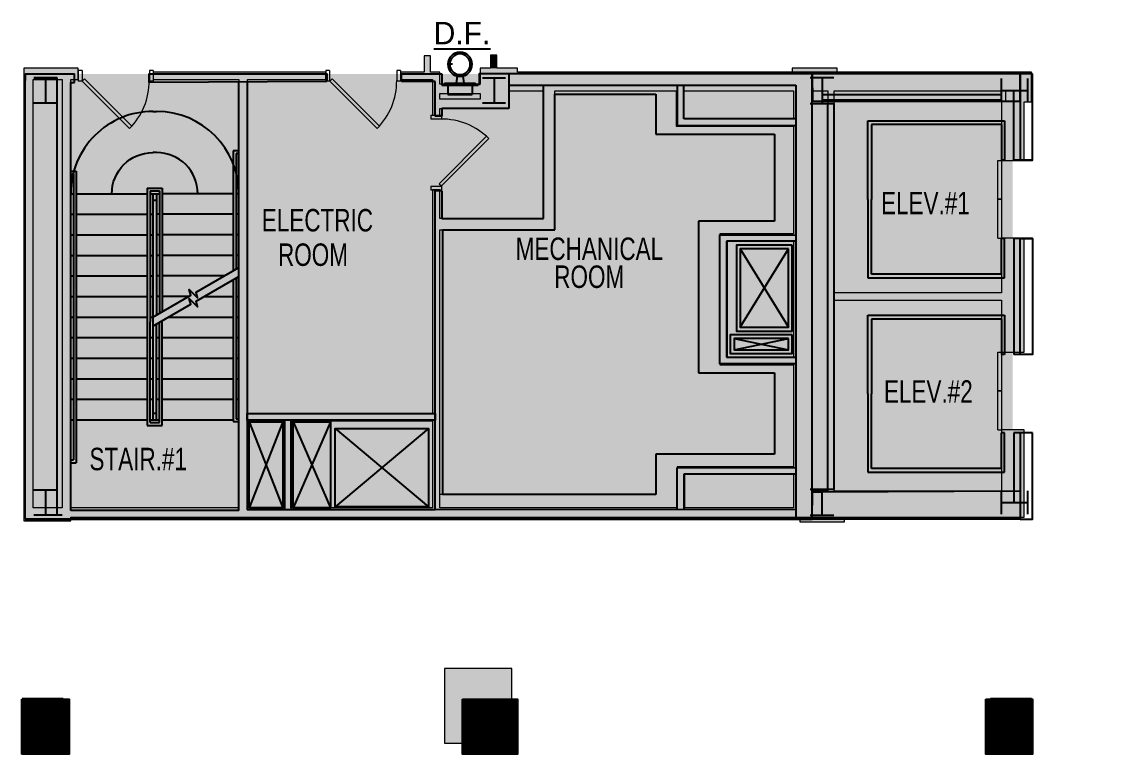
# Model space of a CAD drawing. Header units: inches. Extents: x 628 to 3903, y -279 to 13703.
# Drawn here: x 1970 to 2555, y 12635 to 13027 of the extents above; entities that cross this region are included whole.
import ezdxf
from ezdxf.enums import TextEntityAlignment as Align

# ---------------------------------------------------------------- set-up
doc = ezdxf.new("R2010")
doc.units = ezdxf.units.IN
doc.header["$MEASUREMENT"] = 0
for name, color, linetype in [('L1$0$A-Plmb', 3, 'Continuous'), ('L1$0$Plaza America BA02$0$17', 2, 'Continuous'), ('L1$0$Plaza America BA02$0$19', 6, 'Continuous'), ('L1$0$Plaza America BA02$0$51', 7, 'Continuous'), ('L1$0$Plaza America BA02$0$9', 252, 'Continuous'), ('L1$0$SCOPE', 7, 'Continuous')]:
    doc.layers.add(name, color=color, linetype=linetype)
for name, color, linetype, lineweight in [('X2$0$A-DETL', 90, 'Continuous', 13), ('X2$0$A-DETL-GENF', 92, 'Continuous', 9), ('X2$0$A-DOOR', 31, 'Continuous', 13), ('X2$0$A-DOOR-FRAM', 31, 'Continuous', 20), ('X2$0$A-WALL', 113, 'Continuous', 13), ('X2$0$A-WALL-PATT', 111, 'Continuous', 13), ('X2$0$I-WALL', 2, 'Continuous', 13), ('X2$0$Plaza America_Tower 1_2nd Floor -REVIT_dwg', 8, 'Continuous', 9), ('X2$0$Q-SPCQ', 91, 'Continuous', 13), ('X2$0$S-COLS', 52, 'Continuous', 13)]:
    doc.layers.add(name, color=color, linetype=linetype, lineweight=lineweight)
doc.styles.add('L1$0$Plaza America BA02$0$STANDARD', font='txt')
pattern_1 = [(45, (11424.988, 2490.9853), (-0.441941738, 0.441941738), [])]

# ---------------------------------------------------------------- blocks, each defined once
blk = doc.blocks.new('L1$0$Plaza America BA02$0$W12X14')
at = {"color": 0, "linetype": 'ByBlock'}
for p, q in [((-74.25, 80.249625), (74.25, 80.249625)), ((0, 80.249625), (0, -80.249625)), ((-74.25, -80.249625), (74.25, -80.249625))]:
    blk.add_line(p, q, dxfattribs=at)
blk = doc.blocks.new('L1$0$Plaza America BA02$0$COLELE')
at = {"color": 0, "linetype": 'ByBlock'}
for p, q in [((-75.75, 83.999625), (75.75, 83.999625)), ((0, 83.999625), (0, -83.999625)), ((-75.75, -83.999625), (75.75, -83.999625))]:
    blk.add_line(p, q, dxfattribs=at)
blk = doc.blocks.new('L1')
at = {"layer": 'L1$0$SCOPE', "linetype": 'Continuous'}
h = blk.add_hatch(dxfattribs=at)
h.set_pattern_fill('ANSI31', color=256, scale=5, style=0)
h.set_pattern_definition(pattern_1)
h.paths.add_polyline_path([(26089.37, 12664.78), (26114.49, 12664.78), (26114.49, 12635.43), (26089.37, 12635.43)])
h = blk.add_hatch(dxfattribs=at)
h.set_pattern_fill('ANSI31', color=256, scale=5, style=0)
h.set_pattern_definition(pattern_1)
h.paths.add_polyline_path([(26324.99, 12664.78), (26354.43, 12664.78), (26354.43, 12635.43), (26324.99, 12635.43)])
h = blk.add_hatch(dxfattribs=at)
h.set_pattern_fill('ANSI31', color=256, scale=5, style=0)
h.set_pattern_definition([(45, (11421.97565, 2490.9853), (-0.441941738, 0.441941738), [])])
h.paths.add_polyline_path([(26604.83, 12664.78), (26629.81, 12664.78), (26629.81, 12635.43), (26604.83, 12635.43)])
at = {"layer": 'L1$0$A-Plmb'}
for p, q in [((26319.63, 13004.28), (26318.37, 13004.28)), ((26322.05, 12997.99), (26321.51, 12994.12)), ((26325.1, 12997.99), (26325.64, 12994.12)), ((26315.29, 12994.11), (26331.86, 12994.11)), ((26315.29, 12994.11), (26315.29, 12993.11)), ((26315.29, 12993.11), (26331.86, 12993.11)), ((26317.09, 12993.11), (26317.09, 12988.11)), ((26330.06, 12993.11), (26330.06, 12988.11)), ((26331.86, 12993.11), (26331.86, 12994.11)), ((26317.09, 12988.11), (26330.06, 12988.11))]:
    blk.add_line(p, q, dxfattribs=at)
for major_axis in [(6.5, 0), (5.5, 0)]:
    blk.add_ellipse((26323.58, 13004.28), major_axis=major_axis, ratio=0.99924, start_param=0, end_param=6.283175, dxfattribs=at)
at = {"layer": 'L1$0$Plaza America BA02$0$17'}
for p, q in [((26159.33, 12979.06), (26161.33, 12979.06)), ((26161.33, 12957.07), (26159.33, 12957.07)), ((26202.33, 12958.07), (26202.33, 12893.95)), ((26205.33, 12958.07), (26202.33, 12958.07)), ((26205.33, 12956.57), (26203.83, 12956.57)), ((26203.83, 12956.57), (26203.83, 12894.82)), ((26115.33, 12947.08), (26118.33, 12947.08)), ((26115.33, 12945.58), (26116.83, 12945.58)), ((26116.83, 12945.58), (26116.83, 12792.71)), ((26118.33, 12947.08), (26118.33, 12791.21)), ((26156.33, 12938.09), (26156.33, 12866.6)), ((26156.33, 12938.09), (26164.33, 12938.09)), ((26164.33, 12938.09), (26164.33, 12872.03)), ((26115.33, 12935.09), (26116.83, 12935.09)), ((26118.33, 12935.09), (26156.33, 12935.09)), ((26157.83, 12936.59), (26157.83, 12866.6)), ((26157.83, 12936.59), (26162.83, 12936.59)), ((26157.83, 12935.09), (26162.83, 12935.09)), ((26159.33, 12935.09), (26159.33, 12866.6)), ((26159.33, 12931.59), (26161.33, 12931.59)), ((26161.33, 12935.09), (26161.33, 12870.3)), ((26162.83, 12936.59), (26162.83, 12871.16)), ((26202.33, 12935.09), (26164.33, 12935.09)), ((26205.33, 12935.09), (26203.83, 12935.09)), ((26115.33, 12924.1), (26116.83, 12924.1)), ((26118.33, 12924.1), (26156.33, 12924.1)), ((26157.83, 12924.1), (26159.33, 12924.1)), ((26162.83, 12924.1), (26161.33, 12924.1)), ((26202.33, 12924.1), (26164.33, 12924.1)), ((26205.33, 12924.1), (26203.83, 12924.1)), ((26115.33, 12913.11), (26116.83, 12913.11)), ((26118.33, 12913.11), (26156.33, 12913.11)), ((26157.83, 12913.11), (26159.33, 12913.11)), ((26162.83, 12913.11), (26161.33, 12913.11)), ((26202.33, 12913.11), (26164.33, 12913.11)), ((26205.33, 12913.11), (26203.83, 12913.11)), ((26115.33, 12902.12), (26116.83, 12902.12)), ((26118.33, 12902.12), (26156.33, 12902.12)), ((26157.83, 12902.12), (26159.33, 12902.12)), ((26162.83, 12902.12), (26161.33, 12902.12)), ((26202.33, 12902.12), (26164.33, 12902.12)), ((26205.33, 12902.12), (26203.83, 12902.12)), ((26473.57, 12863.65), (26499.32, 12905.62)), ((26473.57, 12905.62), (26499.32, 12863.65)), ((26115.33, 12891.13), (26116.83, 12891.13)), ((26118.33, 12891.13), (26156.33, 12891.13)), ((26157.83, 12891.13), (26159.33, 12891.13)), ((26162.83, 12891.13), (26161.33, 12891.13)), ((26197.44, 12891.13), (26164.33, 12891.13)), ((26115.33, 12880.14), (26116.83, 12880.14)), ((26118.33, 12880.14), (26156.33, 12880.14)), ((26157.83, 12880.14), (26159.33, 12880.14)), ((26162.83, 12880.14), (26161.33, 12880.14)), ((26178.38, 12880.14), (26164.33, 12880.14)), ((26182.8, 12880.14), (26182.52, 12880.14)), ((26115.33, 12869.14), (26116.83, 12869.14)), ((26118.33, 12869.14), (26156.33, 12869.14)), ((26157.83, 12869.14), (26159.33, 12869.14)), ((26161.33, 12814.19), (26161.33, 12865.42)), ((26115.33, 12858.15), (26116.83, 12858.15)), ((26118.33, 12858.15), (26156.33, 12858.15)), ((26157.83, 12858.15), (26159.33, 12858.15)), ((26470.19, 12857.65), (26499.32, 12851.66)), ((26470.19, 12851.66), (26499.32, 12857.65)), ((26115.33, 12847.16), (26116.83, 12847.16)), ((26118.33, 12847.16), (26156.33, 12847.16)), ((26157.83, 12847.16), (26159.33, 12847.16)), ((26115.33, 12836.17), (26116.83, 12836.17)), ((26118.33, 12836.17), (26156.33, 12836.17)), ((26157.83, 12836.17), (26159.33, 12836.17)), ((26115.33, 12825.18), (26116.83, 12825.18)), ((26118.33, 12825.18), (26156.33, 12825.18)), ((26157.83, 12825.18), (26159.33, 12825.18)), ((26115.33, 12814.19), (26116.83, 12814.19)), ((26118.33, 12814.19), (26156.33, 12814.19)), ((26157.83, 12814.19), (26159.33, 12814.19)), ((26228.83, 12813.06), (26210.83, 12767.1)), ((26210.83, 12813.06), (26228.83, 12767.1)), ((26254.33, 12813.06), (26234.33, 12767.1)), ((26234.33, 12813.06), (26254.33, 12767.1)), ((26306.83, 12809.57), (26256.83, 12767.6)), ((26256.83, 12809.57), (26306.83, 12767.6)), ((26115.33, 12792.71), (26116.83, 12792.71)), ((26115.33, 12791.21), (26118.33, 12791.21))]:
    blk.add_line(p, q, dxfattribs=at)
for points in [[(26501.32, 12907.61), (26471.57, 12907.61), (26471.57, 12861.65), (26501.32, 12861.65)], [(26499.32, 12905.62), (26473.57, 12905.62), (26473.57, 12863.65), (26499.32, 12863.65)], [(26501.32, 12859.65), (26468.19, 12859.65), (26468.19, 12849.66), (26501.32, 12849.66)], [(26499.32, 12857.65), (26470.19, 12857.65), (26470.19, 12851.66), (26499.32, 12851.66)], [(26210.83, 12767.1), (26210.83, 12813.06), (26228.83, 12813.06), (26228.83, 12767.1)], [(26234.33, 12767.1), (26234.33, 12813.06), (26254.33, 12813.06), (26254.33, 12767.1)], [(26256.83, 12767.6), (26256.83, 12809.57), (26306.83, 12809.57), (26306.83, 12767.6)]]:
    blk.add_lwpolyline(points, close=True, dxfattribs=at)
blk.add_lwpolyline([(26159.33, 12869.14), (26179.61, 12880.85), (26178.81, 12883.84), (26183.2, 12879.45), (26182.4, 12882.45), (26205.33, 12895.68)], dxfattribs=at)
for centre, major_axis, start_param, end_param in [((26159.33, 12935.09), (44, 0), 1.570796, 3.141593), ((26161.33, 12935.09), (44, 0), 0, 1.570796), ((26161.33, 12935.09), (22, 0), 0, 1.570796)]:
    blk.add_ellipse(centre, major_axis=major_axis, ratio=0.99924, start_param=start_param, end_param=end_param, dxfattribs=at)
at = {"layer": 'L1$0$Plaza America BA02$0$17', "extrusion": (0, 0, -1)}
blk.add_ellipse((26159.33, 12935.09), major_axis=(-22, 0), ratio=0.99924, start_param=0, end_param=1.570796, dxfattribs=at)
at = {"layer": 'L1$0$Plaza America BA02$0$19'}
for p, q in [((26202.33, 12889.08), (26202.33, 12813.19)), ((26203.83, 12889.94), (26203.83, 12814.69)), ((26186.83, 12880.14), (26202.33, 12880.14)), ((26203.83, 12880.14), (26205.33, 12880.14)), ((26164.33, 12811.19), (26164.33, 12867.15)), ((26167.78, 12869.14), (26202.33, 12869.14)), ((26203.83, 12869.14), (26205.33, 12869.14)), ((26156.33, 12866.6), (26156.33, 12811.19)), ((26157.83, 12812.69), (26157.83, 12866.6)), ((26159.33, 12866.6), (26159.33, 12814.19)), ((26162.83, 12812.69), (26162.83, 12866.29)), ((26161.33, 12858.15), (26162.83, 12858.15)), ((26164.33, 12858.15), (26202.33, 12858.15)), ((26203.83, 12858.15), (26205.33, 12858.15)), ((26161.33, 12847.16), (26162.83, 12847.16)), ((26164.33, 12847.16), (26202.33, 12847.16)), ((26203.83, 12847.16), (26205.33, 12847.16)), ((26161.33, 12836.17), (26162.83, 12836.17)), ((26164.33, 12836.17), (26202.33, 12836.17)), ((26203.83, 12836.17), (26205.33, 12836.17)), ((26161.33, 12825.18), (26162.83, 12825.18)), ((26164.33, 12825.18), (26202.33, 12825.18)), ((26203.83, 12825.18), (26205.33, 12825.18)), ((26159.33, 12817.69), (26161.33, 12817.69)), ((26159.33, 12814.19), (26162.83, 12814.19)), ((26164.33, 12814.19), (26202.33, 12814.19)), ((26203.83, 12814.69), (26205.33, 12814.69)), ((26156.33, 12811.19), (26164.33, 12811.19)), ((26157.83, 12812.69), (26162.83, 12812.69)), ((26202.33, 12813.19), (26205.33, 12813.19))]:
    blk.add_line(p, q, dxfattribs=at)
blk.add_lwpolyline([(26159.33, 12864.27), (26179.61, 12875.97), (26178.81, 12878.97), (26183.2, 12874.58), (26182.4, 12877.58), (26205.33, 12890.81)], dxfattribs=at)
at = {"layer": 'L1$0$Plaza America BA02$0$9', "color": 0, "linetype": 'ByBlock'}
for p, q in [((26541.82, 12932.03), (26541.82, 12974)), ((26541.82, 12974), (26614.81, 12974)), ((26614.81, 12974), (26614.81, 12953.02)), ((26608.81, 12972), (26543.82, 12972)), ((26543.82, 12972), (26543.82, 12932.03)), ((26613.31, 12972), (26608.81, 12972)), ((26613.31, 12972), (26613.31, 12953.02)), ((26614.81, 12953.02), (26613.31, 12953.02)), ((26541.82, 12932.03), (26541.82, 12890.07)), ((26543.82, 12892.06), (26543.82, 12932.03)), ((26614.81, 12911.05), (26613.31, 12911.05)), ((26613.31, 12892.06), (26613.31, 12911.05)), ((26614.81, 12890.07), (26614.81, 12911.05)), ((26608.81, 12892.06), (26543.82, 12892.06)), ((26613.31, 12892.06), (26608.81, 12892.06)), ((26541.82, 12890.07), (26614.81, 12890.07)), ((26541.82, 12828.12), (26541.82, 12870.08)), ((26541.82, 12870.08), (26614.81, 12870.08)), ((26608.81, 12868.08), (26543.82, 12868.08)), ((26543.82, 12868.08), (26543.82, 12828.12)), ((26613.31, 12868.08), (26608.81, 12868.08)), ((26613.31, 12868.08), (26613.31, 12849.1)), ((26614.81, 12870.08), (26614.81, 12849.1)), ((26614.81, 12849.1), (26613.31, 12849.1)), ((26541.82, 12828.12), (26541.82, 12786.15)), ((26543.82, 12788.15), (26543.82, 12828.12)), ((26614.81, 12807.13), (26613.31, 12807.13)), ((26613.31, 12788.15), (26613.31, 12807.13)), ((26614.81, 12786.15), (26614.81, 12807.13)), ((26541.82, 12786.15), (26614.81, 12786.15)), ((26608.81, 12788.15), (26543.82, 12788.15)), ((26613.31, 12788.15), (26608.81, 12788.15))]:
    blk.add_line(p, q, dxfattribs=at)
at = {"layer": 'L1$0$SCOPE'}
for p, q in [((26091.02, 12761.11), (26091.02, 12999.1)), ((26091.02, 12999.1), (26117.33, 12999.1)), ((26091.09, 12995.64), (26091.09, 12999.14)), ((26091.09, 12999.14), (26091.09, 12999.14)), ((26108.02, 12996.98), (26095.65, 12996.98)), ((26108.02, 12763.29), (26108.02, 12996.98)), ((26110.83, 12999.1), (26110.83, 12999.1)), ((26117.33, 12994.61), (26117.33, 12999.1)), ((26292.33, 12999.1), (26313.83, 12999.1)), ((26292.33, 12995.11), (26292.33, 12999.1)), ((26292.33, 12999.1), (26292.33, 12999.1)), ((26313.83, 12999.1), (26313.83, 12993.11)), ((26349.82, 12999.1), (26349.82, 12980.62)), ((26629.81, 12999.1), (26349.82, 12999.1)), ((26512.07, 12761.11), (26512.06, 12999.1)), ((26519.4, 12999.04), (26512.07, 12999.1)), ((26512.07, 12999.1), (26512.11, 12984.52)), ((26512.07, 12999.1), (26512.07, 12999.1)), ((26629.81, 12999.1), (26519.4, 12999.04)), ((26623.34, 12984.55), (26623.31, 12999.1)), ((26115.33, 12994.61), (26117.33, 12994.61)), ((26115.33, 12765.72), (26115.33, 12994.61)), ((26205.33, 12765.6), (26205.33, 12994.86)), ((26209.83, 12994.88), (26209.83, 12766.1)), ((26310.33, 12995.11), (26292.33, 12995.11)), ((26310.33, 12976.62), (26310.33, 12995.11)), ((26313.83, 12993.11), (26333.33, 12993.11)), ((26349.82, 12993.11), (26503.32, 12993.11)), ((26368.31, 12921.82), (26368.31, 12993.11)), ((26439.82, 12993.11), (26439.82, 12971.63)), ((26439.82, 12993.11), (26439.82, 12993.11)), ((26443.32, 12975.12), (26443.32, 12993.11)), ((26503.32, 12993.11), (26503.32, 12785.09)), ((26619.81, 12953.02), (26619.81, 12990.3)), ((26374.31, 12988.32), (26428.3, 12988.32)), ((26374.31, 12915.83), (26374.31, 12988.32)), ((26374.31, 12988.31), (26428.3, 12988.31)), ((26374.31, 12915.82), (26374.31, 12988.31)), ((26374.31, 12988.31), (26428.3, 12988.31)), ((26374.31, 12915.82), (26374.31, 12988.31)), ((26428.3, 12988.32), (26428.3, 12966.83)), ((26428.3, 12988.31), (26428.3, 12966.82)), ((26428.3, 12988.31), (26428.3, 12966.82)), ((26512.11, 12984.52), (26517.32, 12984.55)), ((26517.32, 12988.05), (26613.31, 12988.05)), ((26517.32, 12985.3), (26613.31, 12985.3)), ((26517.32, 12984.55), (26623.34, 12984.55)), ((26349.82, 12980.62), (26313.83, 12980.62)), ((26313.83, 12980.62), (26313.83, 12976.62)), ((26520.32, 12776.97), (26520.32, 12983.3)), ((26523.82, 12776.97), (26523.82, 12983.3)), ((26313.83, 12976.62), (26310.33, 12976.62)), ((26503.32, 12975.12), (26443.32, 12975.12)), ((26428.3, 12966.83), (26491.8, 12966.83)), ((26428.3, 12966.82), (26491.8, 12966.82)), ((26428.3, 12966.82), (26491.8, 12966.82)), ((26439.82, 12971.63), (26503.32, 12971.63)), ((26491.8, 12966.83), (26491.8, 12920.32)), ((26491.8, 12966.82), (26491.8, 12920.31)), ((26491.8, 12966.82), (26491.8, 12920.31)), ((26503.32, 12971.63), (26503.32, 12971.63)), ((26368.31, 12927.83), (26368.31, 12956.42)), ((26368.31, 12927.82), (26368.31, 12956.41)), ((26368.31, 12927.82), (26368.31, 12956.41)), ((26629.81, 12953.02), (26619.81, 12953.02)), ((26313.83, 12936.65), (26310.33, 12936.65)), ((26310.33, 12766.1), (26310.33, 12936.65)), ((26313.83, 12936.65), (26313.83, 12921.82)), ((26313.83, 12921.82), (26368.31, 12921.82)), ((26313.83, 12921.82), (26368.31, 12921.82)), ((26451.17, 12920.32), (26451.17, 12839.37)), ((26491.8, 12920.32), (26451.17, 12920.32)), ((26451.17, 12920.31), (26451.17, 12839.36)), ((26491.8, 12920.31), (26451.17, 12920.31)), ((26451.17, 12920.31), (26451.17, 12839.36)), ((26491.8, 12920.31), (26451.17, 12920.31)), ((26314.31, 12915.83), (26374.31, 12915.83)), ((26314.31, 12915.83), (26314.31, 12774.31)), ((26314.31, 12915.82), (26374.31, 12915.82)), ((26314.31, 12915.82), (26314.31, 12774.3)), ((26314.31, 12915.82), (26374.31, 12915.82)), ((26314.31, 12915.82), (26314.31, 12774.3)), ((26462.69, 12913.11), (26503.32, 12912.98)), ((26462.69, 12844.16), (26462.69, 12913.11)), ((26462.69, 12913.11), (26462.69, 12913.11)), ((26503.32, 12909.61), (26466.19, 12909.61)), ((26466.19, 12909.61), (26466.19, 12847.66)), ((26629.81, 12911.05), (26619.81, 12911.05)), ((26619.81, 12911.05), (26619.81, 12849.1)), ((26503.32, 12844.16), (26462.69, 12844.16)), ((26466.19, 12847.66), (26503.32, 12847.66)), ((26629.81, 12849.1), (26619.81, 12849.1)), ((26451.17, 12839.37), (26491.8, 12839.37)), ((26451.17, 12839.36), (26491.8, 12839.36)), ((26451.17, 12839.36), (26491.8, 12839.36)), ((26491.8, 12839.37), (26491.8, 12795.79)), ((26491.8, 12839.36), (26491.8, 12795.78)), ((26491.8, 12839.36), (26491.8, 12795.78)), ((26310.33, 12817.56), (26310.33, 12817.56)), ((26629.81, 12807.13), (26619.81, 12807.13)), ((26619.81, 12807.13), (26619.81, 12769.97)), ((26428.3, 12795.79), (26428.3, 12774.31)), ((26491.8, 12795.79), (26428.3, 12795.79)), ((26428.3, 12795.78), (26428.3, 12774.3)), ((26491.8, 12795.78), (26428.3, 12795.78)), ((26428.3, 12795.78), (26428.3, 12774.3)), ((26491.8, 12795.78), (26428.3, 12795.78)), ((26439.82, 12788.58), (26503.32, 12788.75)), ((26439.82, 12766.15), (26439.82, 12788.58)), ((26439.82, 12788.58), (26439.82, 12788.58)), ((26503.32, 12785.09), (26443.32, 12785.09)), ((26443.32, 12785.09), (26443.32, 12766.15)), ((26503.32, 12785.09), (26503.28, 12761.11)), ((26428.3, 12774.31), (26314.31, 12774.31)), ((26428.3, 12774.3), (26314.31, 12774.3)), ((26428.3, 12774.3), (26314.31, 12774.3)), ((26095.65, 12763.29), (26110.83, 12763.29)), ((26205.33, 12765.6), (26115.33, 12765.72)), ((26205.33, 12765.6), (26205.33, 12765.6)), ((26310.33, 12766.1), (26209.83, 12766.1)), ((26503.29, 12766.18), (26310.33, 12766.1)), ((26623.31, 12761.11), (26091.02, 12761.11)), ((26091.02, 12761.11), (26091.02, 12761.11)), ((26091.04, 12761.11), (26094.54, 12761.11)), ((26110.83, 12761.11), (26110.83, 12761.11)), ((26089.22, 12664.78), (26114.35, 12664.78)), ((26089.22, 12635.43), (26089.22, 12664.78)), ((26114.49, 12635.43), (26114.49, 12664.78)), ((26604.83, 12664.78), (26629.81, 12664.78)), ((26607.85, 12664.78), (26607.85, 12635.43)), ((26629.81, 12664.78), (26629.81, 12635.43)), ((26092.72, 12661.28), (26092.72, 12638.93)), ((26110.85, 12661.28), (26092.72, 12661.28)), ((26095.6, 12656.79), (26107.97, 12656.79)), ((26101.78, 12656.79), (26101.78, 12643.42)), ((26110.85, 12638.93), (26110.85, 12661.28)), ((26335.54, 12656.79), (26347.91, 12656.79)), ((26341.73, 12656.79), (26341.73, 12643.42)), ((26626.31, 12661.28), (26608.19, 12661.28)), ((26611.2, 12661.28), (26611.2, 12638.93)), ((26614.08, 12656.79), (26626.45, 12656.79)), ((26620.26, 12656.79), (26620.26, 12643.42)), ((26626.31, 12638.93), (26626.31, 12661.28)), ((26092.72, 12638.93), (26110.85, 12638.93)), ((26095.6, 12643.42), (26107.97, 12643.42)), ((26335.54, 12643.42), (26347.91, 12643.42)), ((26611.2, 12638.93), (26629.33, 12638.93)), ((26614.08, 12643.42), (26626.45, 12643.42)), ((26626.45, 12643.42), (26626.45, 12643.42)), ((26089.22, 12635.43), (26089.22, 12635.43)), ((26114.35, 12635.43), (26089.22, 12635.43)), ((26629.81, 12635.43), (26607.85, 12635.43))]:
    blk.add_line(p, q, dxfattribs=at)
at = {"layer": 'L1$0$SCOPE', "linetype": 'Continuous'}
blk.add_line((26090.66, 12971.1), (26091.02, 12971.1), dxfattribs=at)
at = {"layer": 'L1$0$SCOPE'}
for points in [[(26252.33, 12995.11), (26157.33, 12994.61), (26157.33, 12999.1), (26252.33, 12999.1), (26252.33, 12995.11)], [(26512.07, 12761.11), (26512.11, 12775.72), (26517.32, 12775.72), (26623.31, 12776.28), (26623.31, 12761.11)]]:
    blk.add_lwpolyline(points, dxfattribs=at)
at = {"layer": 'L1$0$SCOPE', "linetype": 'Continuous', "flags": 128}
for points in [[(26629.81, 12999.1), (26333.78, 12999.1), (26333.78, 12993.11)], [(26091.02, 12761.11), (26512.07, 12761.11)]]:
    blk.add_lwpolyline(points, dxfattribs=at)
at = {"layer": 'L1$0$SCOPE', "linetype": 'Continuous'}
for points in [[(26623.31, 12999.1), (26623.31, 12953.02), (26629.81, 12953.02), (26629.81, 12999.1)], [(26233.33, 12814.06), (26233.33, 12766.1), (26229.83, 12766.1), (26229.83, 12814.06)]]:
    blk.add_lwpolyline(points, dxfattribs=at)
for points in [[(26623.31, 12911.05), (26629.81, 12911.05), (26629.81, 12849.1), (26623.31, 12849.1)], [(26310.33, 12814.06), (26209.83, 12814.06), (26209.83, 12817.56), (26310.33, 12817.56)], [(26629.81, 12807.13), (26623.31, 12807.13), (26623.31, 12761.11), (26629.81, 12761.11)], [(26604.83, 12664.78), (26629.81, 12664.78), (26629.81, 12635.43), (26604.83, 12635.43)]]:
    blk.add_lwpolyline(points, close=True, dxfattribs=at)
at = {"layer": 'L1$0$SCOPE', "linetype": 'Continuous', "flags": 128}
blk.add_lwpolyline([(26089.37, 12664.78), (26114.49, 12664.78), (26114.49, 12635.43), (26089.37, 12635.43)], close=True, dxfattribs=at)
at = {"layer": 'L1$0$SCOPE'}
for points in [[(26324.99, 12664.78), (26354.43, 12664.78), (26354.43, 12635.43), (26324.99, 12635.43)], [(26327.99, 12661.78), (26351.43, 12661.78), (26351.43, 12638.43), (26327.99, 12638.43)]]:
    blk.add_lwpolyline(points, close=True, dxfattribs=at)
at = {"layer": 'L1$0$SCOPE', "xscale": 0.08332999666890828, "yscale": 0.08326667999972415}
for name, p in [('L1$0$Plaza America BA02$0$W12X14', (26101.83, 12990.3)), ('L1$0$Plaza America BA02$0$W12X14', (26341.82, 12990.3)), ('L1$0$Plaza America BA02$0$COLELE', (26517.32, 12990.3)), ('L1$0$Plaza America BA02$0$W12X14', (26101.83, 12769.97))]:
    blk.add_blockref(name, p, dxfattribs=at)
at = {"layer": 'L1$0$SCOPE'}
for p, xscale, yscale, rotation in [((26620.31, 12990.3), 0.08326667999972415, 0.08332999666708929, 90), ((26517.32, 12769.97), 0.08332999666890828, 0.08326667999972415, 180), ((26620.31, 12769.97), 0.08326667999972415, 0.08332999666708929, 90)]:
    blk.add_blockref('L1$0$Plaza America BA02$0$COLELE', p, dxfattribs=dict(at, xscale=xscale, yscale=yscale, rotation=rotation))
at = {"layer": 'L1$0$Plaza America BA02$0$51', "style": 'L1$0$Plaza America BA02$0$STANDARD', "width": 1.000761}
blk.add_text('%%UD.F.', height=11.99, dxfattribs=at).set_placement((26309.53, 13014.96))
at = {"layer": 'L1$0$Plaza America BA02$0$51', "style": 'L1$0$Plaza America BA02$0$STANDARD', "width": 0.75}
for s, p in [('ELEV.#1', (26548.83, 12936.06)), ('ELECTRIC', (26217.57, 12926.9)), ('ROOM', (26226.24, 12908.48)), ('MECHANICAL', (26353.38, 12911.64)), ('ROOM', (26374.02, 12896.7)), ('ELEV.#2', (26550.39, 12835.34)), ('STAIR.#1', (26125.37, 12799.22))]:
    blk.add_text(s, height=12, dxfattribs=at).set_placement(p, align=Align.TOP_LEFT)
blk = doc.blocks.new('X2$0$Single Flush - OTJ_SOLIDFLUSH_ALUM-4757540-FIRST FLOOR DEMOLITION')
at = {"layer": 'X2$0$A-DOOR', "color": 8, "lineweight": 20}
for p, q in [((-7.42, 28.2), (-8.65, 26.96)), ((-8.65, 26.96), (16.67, 1.64)), ((17.91, 2.87), (-7.42, 28.2)), ((16.67, 1.64), (17.91, 2.87))]:
    blk.add_line(p, q, dxfattribs=at)
at = {"layer": 'X2$0$A-DOOR', "lineweight": 9}
blk.add_arc((17.91, 2.87), 35.81, 135, 180.5, dxfattribs=at)
at = {"layer": 'X2$0$A-DOOR-FRAM', "color": 8}
for p, q in [((-20, -2.88), (-20, 2.87)), ((-20, 2.87), (-18, 2.87)), ((-18, -2.88), (-18, 2.87)), ((18, -2.88), (18, 2.87)), ((18, 2.87), (20, 2.87)), ((20, -2.88), (20, 2.87)), ((-20, -2.88), (-18, -2.88)), ((18, -2.88), (20, -2.88))]:
    blk.add_line(p, q, dxfattribs=at)
blk = doc.blocks.new('X2$0$Concrete-Rectangular-Column - 22_ X 25_-5105699-FIRST FLOOR DEMOLITION')
at = {"layer": 'X2$0$S-COLS', "lineweight": 9}
blk.add_hatch(color=7, dxfattribs=at).paths.add_polyline_path([(12, 7), (12, 11), (-12, 11), (-12, -11), (12, -11), (12, -5)], flags=0)
at = {"layer": 'X2$0$S-COLS', "color": 8, "lineweight": 20}
for p, q in [((12, 11), (-12, 11)), ((-12, 11), (-12, -11)), ((12, -11), (12, 11)), ((-12, -11), (12, -11))]:
    blk.add_line(p, q, dxfattribs=at)
blk = doc.blocks.new('X2$0$Concrete-Rectangular-Column - 36_ X 40_-5107973-FIRST FLOOR DEMOLITION')
at = {"layer": 'X2$0$S-COLS', "lineweight": 9}
blk.add_hatch(color=7, dxfattribs=at).paths.add_polyline_path([(18, -20), (18, 20), (-18, 20), (-18, -20)], flags=0)
at = {"layer": 'X2$0$S-COLS', "color": 8, "lineweight": 20}
for p, q in [((18, 20), (-18, 20)), ((-18, 20), (-18, -20)), ((18, -20), (18, 20)), ((-18, -20), (18, -20))]:
    blk.add_line(p, q, dxfattribs=at)
blk = doc.blocks.new('X2$0$Elevator Door-Center _1_ - 41_-5274521-FIRST FLOOR DEMOLITION')
at = {"layer": 'X2$0$Q-SPCQ', "lineweight": 9}
for p, q in [((-24.65, 8), (-4.03, 8)), ((-24.65, 8), (-24.65, 6)), ((-4.03, 6), (-24.65, 6)), ((-4.03, 6), (-4.03, 8)), ((-3.78, 8), (16.85, 8)), ((-3.78, 6), (-3.78, 8)), ((16.85, 6), (-3.78, 6)), ((16.85, 8), (16.85, 6))]:
    blk.add_line(p, q, dxfattribs=at)
blk = doc.blocks.new('X2')
at = {"layer": 'X2$0$A-DETL-GENF'}
h = blk.add_hatch(color=9, dxfattribs=at)
h.paths.add_polyline_path([(27050.32, 12643.67), (27050.32, 12659.84), (27089.92, 12659.84), (27089.92, 12683.41), (27093.42, 12683.41), (27093.42, 12644.86), (27193.92, 12644.86), (27193.92, 12726.41), (27189.92, 12726.41), (27189.92, 12733.41), (27193.92, 12733.41), (27193.92, 12916.76), (27253.72, 12916.76), (27253.72, 12996.11), (27073.92, 12996.11), (27073.92, 12862.87), (27133.92, 12862.87), (27133.92, 12859.37), (27097.92, 12859.37), (27097.92, 12733.41), (27144.92, 12733.41), (27144.92, 12726.41), (27093.42, 12726.41), (27093.42, 12723.41), (27089.92, 12723.41), (27089.92, 12757.39), (27088.42, 12757.39), (27088.42, 12760.89), (27089.92, 12760.89), (27089.92, 12859.37), (27047.92, 12859.37), (27047.92, 12814.88), (27044.42, 12814.88), (27044.42, 12859.37), (26991.69, 12859.37), (26991.69, 12771.38), (27044.42, 12771.38), (27044.42, 12774.88), (27047.92, 12774.88), (27047.92, 12760.89), (27048.42, 12760.89), (27048.42, 12757.39), (26980.32, 12757.36), (26980.32, 12734.57), (26976.82, 12734.57), (26976.82, 12757.36), (26976.19, 12757.36), (26976.19, 12784.36), (26971.67, 12784.36), (26971.67, 12788.36), (26988.19, 12788.36), (26988.19, 12862.87), (27049.92, 12862.87), (27049.92, 12996.11), (26900.43, 12996.11), (26900.43, 12815.84), (26895.43, 12815.84), (26895.43, 12788.36), (26931.67, 12788.36), (26931.67, 12784.36), (26895.43, 12784.36), (26895.43, 12765.13), (26883.43, 12765.13), (26883.43, 12692.32), (26976.82, 12692.32), (26976.82, 12694.57), (26980.32, 12694.57), (26980.32, 12643.67), (27027.49, 12643.67)], flags=0)
h.paths.add_polyline_path([(27089.92, 12643.67), (27089.92, 12657.84), (27052.32, 12657.84), (27052.32, 12643.67), (27087.52, 12643.67)], flags=0)
h.paths.add_polyline_path([(27273.47, 12643.67), (27286.6, 12643.67), (27286.6, 12644.86), (27288.29, 12644.86), (27288.29, 12862.26), (27198.54, 12862.26), (27198.54, 12644.86), (27246.6, 12644.86), (27246.6, 12643.67)], flags=0)
h.paths.add_polyline_path([(27292.91, 12644.86), (27295.95, 12644.86), (27295.95, 12862.26), (27292.91, 12862.26), (27292.91, 12645.86)], flags=0)
h.paths.add_polyline_path([(27300.58, 12644.86), (27306.55, 12644.86), (27306.55, 12862.26), (27300.58, 12862.26), (27300.58, 12645.36)], flags=0)
h.paths.add_polyline_path([(26780.54, 12645.98), (26879.93, 12645.98), (26879.93, 12765.13), (26780.35, 12765.13), (26780.35, 12732.42), (26775.35, 12732.42), (26775.35, 12690.92), (26780.35, 12690.92), (26780.35, 12645.98)], flags=0)
h.paths.add_polyline_path([(26883.43, 12645.98), (26976.82, 12645.98), (26976.82, 12656.84), (26883.43, 12656.84)], flags=0)
h.paths.add_polyline_path([(26976.82, 12660.34), (26976.82, 12688.82), (26883.43, 12688.82), (26883.43, 12660.34), (26965.95, 12660.34)], flags=0)
h.paths.add_polyline_path([(26991.69, 12762.39), (27036.44, 12762.39), (27036.44, 12766.38), (26991.69, 12766.38)], flags=0)
h.paths.add_polyline_path([(26110.71, 12767.11), (26110.71, 12996.11), (26095.35, 12996.11), (26095.35, 12767.11), (26098.47, 12767.11)], flags=0)
h.paths.add_polyline_path([(26443.82, 12767.11), (26502.07, 12767.11), (26502.07, 12785.09), (26443.82, 12785.09), (26443.82, 12776.11)], flags=0)
h.paths.add_polyline_path([(26306.8, 12767.11), (26308.85, 12767.11), (26308.85, 12813.56), (26233.14, 12813.56), (26233.14, 12767.11)], flags=0)
h.paths.add_polyline_path([(26209.96, 12767.11), (26229.64, 12767.11), (26229.64, 12813.56), (26209.96, 12813.56), (26209.96, 12767.37)], flags=0)
h.paths.add_polyline_path([(26439.82, 12767.11), (26439.82, 12789.09), (26502.07, 12789.09), (26502.07, 12843.66), (26462.69, 12843.66), (26462.69, 12913.61), (26502.07, 12913.61), (26502.07, 12971.12), (26439.32, 12971.12), (26439.32, 12990.11), (26374.31, 12990.11), (26374.31, 12915.83), (26312.85, 12915.83), (26312.85, 12767.11)], flags=0)
h.paths.add_polyline_path([(26115.33, 12767.11), (26205.33, 12767.11), (26205.33, 12996.11), (26159.42, 12996.11), (26159.42, 12999.11), (26119.42, 12999.11), (26119.42, 12996.11), (26115.33, 12996.11), (26115.33, 12774.62)], flags=0)
h.paths.add_polyline_path([(26782.35, 12775.13), (26881.43, 12775.13), (26881.43, 12878.23), (26780.35, 12878.23), (26780.35, 12849.04), (26775.35, 12849.04), (26775.35, 12807.54), (26780.35, 12807.54), (26780.35, 12775.13)], flags=0)
h.paths.add_polyline_path([(26613.35, 12776.11), (26613.35, 12808.86), (26619.35, 12808.86), (26619.35, 12850.36), (26613.35, 12850.36), (26613.35, 12878.07), (26523.82, 12878.07), (26523.82, 12776.11)], flags=0)
h.paths.add_polyline_path([(26520.32, 12776.11), (26520.32, 12990.11), (26512.07, 12990.11), (26512.07, 12776.11)], flags=0)
h.paths.add_polyline_path([(26209.96, 12817.56), (26308.85, 12817.56), (26308.85, 12937.11), (26312.85, 12937.11), (26312.85, 12921.83), (26368.31, 12921.83), (26368.31, 12990.11), (26349.82, 12990.11), (26349.82, 12980.62), (26312.85, 12980.62), (26312.85, 12977.11), (26308.85, 12977.11), (26308.85, 12996.11), (26291.85, 12996.11), (26291.85, 12999.11), (26251.85, 12999.11), (26251.85, 12996.11), (26209.96, 12996.11), (26209.96, 12841.36)], flags=0)
h.paths.add_polyline_path([(26466.69, 12847.66), (26502.07, 12847.66), (26502.07, 12909.61), (26466.69, 12909.61)], flags=0)
h.paths.add_polyline_path([(27056.92, 12862.87), (27066.92, 12862.87), (27066.92, 12996.11), (27056.92, 12996.11), (27056.92, 12864.39)], flags=0)
h.paths.add_polyline_path([(27198.71, 12866.89), (27270.72, 12866.89), (27270.72, 12996.11), (27261.72, 12996.11), (27261.72, 12912.76), (27198.54, 12912.76), (27198.54, 12866.89)], flags=0)
h.paths.add_polyline_path([(26523.95, 12882.07), (26613.35, 12882.07), (26613.35, 12911.36), (26619.35, 12911.36), (26619.35, 12952.86), (26613.35, 12952.86), (26613.35, 12984.11), (26615.35, 12984.11), (26615.35, 12990.11), (26523.82, 12990.11), (26523.82, 12882.07)], flags=0)
h.paths.add_polyline_path([(26781.82, 12882.23), (26881.43, 12882.23), (26881.43, 12986.11), (26780.35, 12986.11), (26780.35, 12957.77), (26775.35, 12957.77), (26775.35, 12916.27), (26780.35, 12916.27), (26780.35, 12882.23)], flags=0)
h.paths.add_polyline_path([(26443.32, 12975.12), (26502.07, 12975.12), (26502.07, 12990.11), (26443.32, 12990.11)], flags=0)
h.paths.add_polyline_path([(26318.55, 12985.62), (26334.32, 12985.62), (26334.32, 12988.61), (26312.85, 12988.61), (26312.85, 12985.62)], flags=0)
h.paths.add_polyline_path([(26334.32, 12993.61), (26334.32, 12999.11), (26312.85, 12999.11), (26312.85, 12993.61), (26316.61, 12993.61)], flags=0)
at = {"layer": 'X2$0$A-WALL-PATT', "lineweight": 9}
for points in [[(26304.35, 13000.11), (26307.85, 13000.11), (26307.85, 13008.86), (26304.35, 13008.86), (26304.35, 13002.11)], [(26343.35, 13002.11), (26343.35, 13009.11), (26339.85, 13009.11), (26339.85, 13002.11)], [(26119.35, 12996.11), (26119.35, 13002.11), (26090.35, 13002.11), (26090.35, 12996.11), (26115.33, 12996.11)], [(26354.35, 12990.11), (26354.35, 13002.11), (26334.32, 13002.11), (26334.32, 12990.11), (26349.82, 12990.11)], [(26523.82, 13000.11), (26525.35, 13000.11), (26525.35, 13002.11), (26501.35, 13002.11), (26501.35, 13000.11), (26520.32, 13000.11)], [(26090.35, 12767.11), (26095.35, 12767.11), (26095.35, 12996.11), (26090.35, 12996.11), (26090.35, 12841.36)], [(26110.71, 12767.11), (26115.33, 12767.11), (26115.33, 12996.11), (26110.71, 12996.11), (26110.71, 12841.36)], [(26209.96, 12767.11), (26209.96, 12996.11), (26205.33, 12996.11), (26205.33, 12767.11)], [(26502.07, 12990.11), (26615.35, 12990.11), (26615.35, 13000.11), (26354.35, 13000.11), (26354.35, 12990.11), (26496.04, 12990.11)], [(26629.35, 12984.11), (26629.35, 13000.11), (26615.35, 13000.11), (26615.35, 12984.11), (26625.35, 12984.11)], [(26312.85, 12988.61), (26334.32, 12988.61), (26334.32, 12993.61), (26312.85, 12993.61), (26312.85, 12990.11)], [(26334.32, 12980.62), (26349.82, 12980.62), (26349.82, 12990.11), (26334.32, 12990.11), (26334.32, 12985.62)], [(26368.31, 12915.83), (26374.31, 12915.83), (26374.31, 12990.11), (26368.31, 12990.11), (26368.31, 12921.83)], [(26443.32, 12971.12), (26443.32, 12990.11), (26439.32, 12990.11), (26439.32, 12971.12)], [(26502.07, 12762.11), (26512.07, 12762.11), (26512.07, 12990.11), (26502.07, 12990.11), (26502.07, 12767.11)], [(26520.32, 12776.11), (26523.82, 12776.11), (26523.82, 12990.11), (26520.32, 12990.11), (26520.32, 12841.36)], [(26334.32, 12980.62), (26334.32, 12985.62), (26312.85, 12985.62), (26312.85, 12980.62)], [(26462.69, 12971.12), (26502.07, 12971.12), (26502.07, 12975.12), (26443.32, 12975.12), (26443.32, 12971.12)], [(26356.57, 12915.83), (26368.31, 12915.83), (26368.31, 12921.83), (26312.85, 12921.83), (26312.85, 12915.83), (26354.35, 12915.83)], [(26462.69, 12843.66), (26466.69, 12843.66), (26466.69, 12913.61), (26462.69, 12913.61)], [(26466.69, 12909.61), (26502.07, 12909.61), (26502.07, 12913.61), (26466.69, 12913.61)], [(26613.35, 12878.07), (26613.35, 12882.07), (26523.82, 12882.07), (26523.82, 12878.07), (26611.62, 12878.07)], [(26487.62, 12843.66), (26502.07, 12843.66), (26502.07, 12847.66), (26466.69, 12847.66), (26466.69, 12843.66)], [(26209.96, 12813.56), (26308.85, 12813.56), (26308.85, 12817.56), (26209.96, 12817.56)], [(26229.64, 12767.11), (26233.14, 12767.11), (26233.14, 12813.56), (26229.64, 12813.56), (26229.64, 12769.16)], [(26625.35, 12776.11), (26625.35, 12807.23), (26613.35, 12807.23), (26613.35, 12776.11)], [(26443.82, 12767.11), (26443.82, 12789.09), (26439.82, 12789.09), (26439.82, 12767.11)], [(26502.07, 12785.09), (26502.07, 12789.09), (26443.82, 12789.09), (26443.82, 12785.09)], [(26512.07, 12762.11), (26625.35, 12762.11), (26625.35, 12776.11), (26512.07, 12776.11), (26512.07, 12767.11)], [(26090.35, 12760.11), (26115.35, 12760.11), (26115.33, 12767.11), (26090.35, 12767.11)], [(26115.35, 12762.11), (26502.07, 12762.11), (26502.07, 12767.11), (26115.35, 12767.11)], [(26512.07, 12759.61), (26529.35, 12759.61), (26529.35, 12762.11), (26505.35, 12762.11), (26505.35, 12759.61), (26509.97, 12759.61)]]:
    blk.add_hatch(color=7, dxfattribs=at).paths.add_polyline_path(points, flags=0)
h = blk.add_hatch(color=7, dxfattribs=at)
h.paths.add_polyline_path([(26119.35, 12996.11), (26119.42, 12996.11), (26119.42, 13000.11), (26119.35, 13000.11)], flags=0)
h.paths.add_polyline_path([(26159.42, 12996.11), (26251.85, 12996.11), (26251.85, 13000.11), (26159.42, 13000.11)], flags=0)
h.paths.add_polyline_path([(26308.85, 12996.11), (26312.85, 12996.11), (26312.85, 13000.11), (26291.85, 13000.11), (26291.85, 12996.11)], flags=0)
h = blk.add_hatch(color=7, dxfattribs=at)
h.paths.add_polyline_path([(26312.85, 12767.11), (26312.85, 12937.11), (26308.85, 12937.11), (26308.85, 12767.11)], flags=0)
h.paths.add_polyline_path([(26308.85, 12977.11), (26312.85, 12977.11), (26312.85, 12996.11), (26308.85, 12996.11), (26308.85, 12980.62)], flags=0)
h = blk.add_hatch(color=7, dxfattribs=at)
h.paths.add_polyline_path([(26615.35, 12909.73), (26625.35, 12909.73), (26625.35, 12911.36), (26613.35, 12911.36), (26613.35, 12909.73)], flags=0)
h.paths.add_polyline_path([(26615.35, 12952.86), (26625.35, 12952.86), (26625.35, 12984.11), (26613.35, 12984.11), (26613.35, 12952.86)], flags=0)
h = blk.add_hatch(color=7, dxfattribs=at)
h.paths.add_polyline_path([(26613.35, 12807.23), (26625.35, 12807.23), (26625.35, 12808.86), (26613.35, 12808.86)], flags=0)
h.paths.add_polyline_path([(26613.35, 12850.36), (26625.35, 12850.36), (26625.35, 12909.73), (26613.35, 12909.73), (26613.35, 12878.07)], flags=0)
at = {"layer": 'X2$0$A-DETL', "lineweight": 9}
for p, q in [((26374.31, 12988.32), (26428.3, 12988.32)), ((26428.3, 12988.32), (26428.3, 12966.83)), ((26428.3, 12966.83), (26491.8, 12966.83)), ((26491.8, 12966.83), (26491.8, 12920.32)), ((26451.17, 12920.32), (26451.17, 12839.37)), ((26491.8, 12920.32), (26451.17, 12920.32)), ((26471.57, 12907.61), (26501.38, 12907.61)), ((26471.57, 12861.65), (26471.57, 12907.61)), ((26473.57, 12905.62), (26499.32, 12863.65)), ((26473.57, 12863.65), (26499.32, 12905.62)), ((26473.57, 12905.62), (26499.32, 12905.62)), ((26473.57, 12863.65), (26473.57, 12905.62)), ((26499.32, 12905.62), (26499.32, 12863.65)), ((26501.38, 12861.65), (26471.57, 12861.65)), ((26499.32, 12863.65), (26473.57, 12863.65)), ((26468.19, 12859.65), (26501.38, 12859.65)), ((26468.19, 12849.66), (26468.19, 12859.65)), ((26470.19, 12857.65), (26499.32, 12851.66)), ((26470.19, 12851.66), (26499.32, 12857.65)), ((26470.19, 12857.65), (26499.32, 12857.65)), ((26470.19, 12851.66), (26470.19, 12857.65)), ((26499.32, 12857.65), (26499.32, 12851.66)), ((26501.38, 12849.66), (26468.19, 12849.66)), ((26499.32, 12851.66), (26470.19, 12851.66)), ((26451.17, 12839.37), (26491.8, 12839.37)), ((26491.8, 12839.37), (26491.8, 12795.79)), ((26428.3, 12795.79), (26428.3, 12774.31)), ((26491.8, 12795.79), (26428.3, 12795.79)), ((26428.3, 12774.31), (26312.85, 12774.31))]:
    blk.add_line(p, q, dxfattribs=at)
at = {"layer": 'X2$0$A-WALL', "color": 8, "lineweight": 20}
for p, q in [((26119.35, 13002.11), (26090.35, 13002.11)), ((26090.35, 13002.11), (26090.35, 12996.11)), ((26119.35, 13000.11), (26119.35, 13002.11)), ((26339.85, 13002.11), (26334.32, 13002.11)), ((26334.32, 13002.11), (26334.32, 12993.61)), ((26354.35, 13002.11), (26343.35, 13002.11)), ((26354.35, 13000.11), (26354.35, 13002.11)), ((26095.35, 12996.11), (26110.71, 12996.11)), ((26110.71, 12996.11), (26110.71, 12767.11)), ((26115.33, 12767.11), (26115.33, 12996.11)), ((26115.33, 12996.11), (26119.42, 12996.11)), ((26119.42, 13000.11), (26119.35, 13000.11)), ((26119.42, 12996.11), (26119.42, 13000.11)), ((26251.85, 13000.11), (26159.42, 13000.11)), ((26159.42, 13000.11), (26159.42, 12996.11)), ((26159.42, 12996.11), (26205.33, 12996.11)), ((26205.33, 12996.11), (26205.33, 12767.11)), ((26209.96, 12996.11), (26251.85, 12996.11)), ((26209.96, 12817.56), (26209.96, 12996.11)), ((26251.85, 12996.11), (26251.85, 13000.11)), ((26304.35, 13000.11), (26291.85, 13000.11)), ((26291.85, 13000.11), (26291.85, 12996.11)), ((26291.85, 12996.11), (26308.85, 12996.11)), ((26312.85, 13000.11), (26307.85, 13000.11)), ((26308.85, 12996.11), (26308.85, 12977.11)), ((26312.85, 12993.61), (26312.85, 13000.11)), ((26629.35, 13000.11), (26354.35, 13000.11)), ((26629.35, 12984.11), (26629.35, 13000.11)), ((26349.82, 12990.11), (26368.31, 12990.11)), ((26349.82, 12980.62), (26349.82, 12990.11)), ((26368.31, 12990.11), (26368.31, 12921.83)), ((26374.31, 12915.83), (26374.31, 12990.11)), ((26374.31, 12990.11), (26439.32, 12990.11)), ((26439.32, 12990.11), (26439.32, 12971.12)), ((26443.32, 12975.12), (26443.32, 12990.11)), ((26443.32, 12990.11), (26502.07, 12990.11)), ((26502.07, 12990.11), (26502.07, 12975.12)), ((26512.07, 12776.11), (26512.07, 12990.11)), ((26512.07, 12990.11), (26520.32, 12990.11)), ((26523.82, 12990.11), (26615.35, 12990.11)), ((26615.35, 12990.11), (26615.35, 12984.11)), ((26312.85, 12985.62), (26312.85, 12988.61)), ((26334.32, 12988.61), (26334.32, 12985.62)), ((26615.35, 12984.11), (26613.35, 12984.11)), ((26613.35, 12984.11), (26613.35, 12952.86)), ((26625.35, 12952.86), (26625.35, 12984.11)), ((26625.35, 12984.11), (26629.35, 12984.11)), ((26312.85, 12977.11), (26312.85, 12980.62)), ((26334.32, 12980.62), (26349.82, 12980.62)), ((26308.85, 12977.11), (26312.85, 12977.11)), ((26502.07, 12975.12), (26443.32, 12975.12)), ((26439.32, 12971.12), (26502.07, 12971.12)), ((26502.07, 12971.12), (26502.07, 12913.61)), ((26613.35, 12952.86), (26625.35, 12952.86)), ((26312.85, 12937.11), (26308.85, 12937.11)), ((26308.85, 12937.11), (26308.85, 12817.56)), ((26312.85, 12921.83), (26312.85, 12937.11)), ((26368.31, 12921.83), (26312.85, 12921.83)), ((26312.85, 12767.11), (26312.85, 12915.83)), ((26312.85, 12915.83), (26374.31, 12915.83)), ((26462.69, 12913.61), (26462.69, 12843.66)), ((26502.07, 12913.61), (26462.69, 12913.61)), ((26466.69, 12847.66), (26466.69, 12909.61)), ((26466.69, 12909.61), (26502.07, 12909.61)), ((26502.07, 12909.61), (26502.07, 12847.66)), ((26613.35, 12911.36), (26613.35, 12882.07)), ((26625.35, 12911.36), (26613.35, 12911.36)), ((26625.35, 12850.36), (26625.35, 12911.36)), ((26613.35, 12882.07), (26523.82, 12882.07)), ((26523.82, 12878.07), (26613.35, 12878.07)), ((26613.35, 12878.07), (26613.35, 12850.36)), ((26613.35, 12850.36), (26625.35, 12850.36)), ((26462.69, 12843.66), (26502.07, 12843.66)), ((26502.07, 12847.66), (26466.69, 12847.66)), ((26502.07, 12843.66), (26502.07, 12789.09)), ((26308.85, 12817.56), (26209.96, 12817.56)), ((26209.96, 12767.11), (26209.96, 12813.56)), ((26209.96, 12813.56), (26229.64, 12813.56)), ((26233.14, 12813.56), (26308.85, 12813.56)), ((26308.85, 12813.56), (26308.85, 12767.11)), ((26625.35, 12808.86), (26613.35, 12808.86)), ((26613.35, 12808.86), (26613.35, 12776.11)), ((26625.35, 12762.11), (26625.35, 12808.86)), ((26439.82, 12789.09), (26439.82, 12767.11)), ((26502.07, 12789.09), (26439.82, 12789.09)), ((26443.82, 12767.11), (26443.82, 12785.09)), ((26443.82, 12785.09), (26502.07, 12785.09)), ((26502.07, 12785.09), (26502.07, 12767.11)), ((26520.32, 12776.11), (26512.07, 12776.11)), ((26613.35, 12776.11), (26523.82, 12776.11)), ((26090.35, 12767.11), (26090.35, 12760.11)), ((26110.71, 12767.11), (26095.35, 12767.11)), ((26115.35, 12767.11), (26115.33, 12767.11)), ((26115.35, 12760.11), (26115.35, 12762.11)), ((26502.07, 12762.11), (26625.35, 12762.11)), ((26090.35, 12760.11), (26115.35, 12760.11))]:
    blk.add_line(p, q, dxfattribs=at)
at = {"layer": 'X2$0$I-WALL', "color": 8, "lineweight": 20}
for p, q in [((26304.35, 13008.86), (26304.35, 13000.11)), ((26307.85, 13008.86), (26304.35, 13008.86)), ((26307.85, 13000.11), (26307.85, 13008.86)), ((26339.85, 13009.11), (26339.85, 13002.11)), ((26343.35, 13009.11), (26339.85, 13009.11)), ((26343.35, 13002.11), (26343.35, 13009.11)), ((26525.35, 13002.11), (26501.35, 13002.11)), ((26501.35, 13002.11), (26501.35, 13000.11)), ((26525.35, 13000.11), (26525.35, 13002.11)), ((26090.35, 12996.11), (26090.35, 12767.11)), ((26095.35, 12767.11), (26095.35, 12996.11)), ((26334.32, 12993.61), (26312.85, 12993.61)), ((26520.32, 12990.11), (26520.32, 12776.11)), ((26523.82, 12882.07), (26523.82, 12990.11)), ((26312.85, 12988.61), (26334.32, 12988.61)), ((26334.32, 12985.62), (26312.85, 12985.62)), ((26312.85, 12980.62), (26334.32, 12980.62)), ((26523.82, 12776.11), (26523.82, 12878.07)), ((26229.64, 12813.56), (26229.64, 12767.11)), ((26233.14, 12767.11), (26233.14, 12813.56)), ((26205.33, 12767.11), (26115.35, 12767.11)), ((26115.35, 12762.11), (26502.07, 12762.11)), ((26229.64, 12767.11), (26209.96, 12767.11)), ((26308.85, 12767.11), (26233.14, 12767.11)), ((26439.82, 12767.11), (26312.85, 12767.11)), ((26502.07, 12767.11), (26443.82, 12767.11)), ((26505.35, 12762.11), (26505.35, 12759.61)), ((26529.35, 12759.61), (26529.35, 12762.11)), ((26505.35, 12759.61), (26529.35, 12759.61))]:
    blk.add_line(p, q, dxfattribs=at)
at = {"layer": 'X2$0$A-DOOR'}
for p, rotation in [((26139.42, 12998.11), 180), ((26271.85, 12998.11), 180), ((26310.85, 12957.11), 270)]:
    blk.add_blockref('X2$0$Single Flush - OTJ_SOLIDFLUSH_ALUM-4757540-FIRST FLOOR DEMOLITION', p, dxfattribs=dict(at, rotation=rotation))
at = {"layer": 'X2$0$Plaza America_Tower 1_2nd Floor -REVIT_dwg'}
blk.add_blockref('L1', (0, 0), dxfattribs=at)
at = {"layer": 'X2$0$Q-SPCQ', "lineweight": 9, "rotation": 90}
for p in [(26619.35, 12936.01), (26619.35, 12833.51)]:
    blk.add_blockref('X2$0$Elevator Door-Center _1_ - 41_-5274521-FIRST FLOOR DEMOLITION', p, dxfattribs=at)
at = {"layer": 'X2$0$S-COLS', "lineweight": 9}
blk.add_blockref('X2$0$Concrete-Rectangular-Column - 36_ X 40_-5107973-FIRST FLOOR DEMOLITION', (26333.37, 12661.23), dxfattribs=at)
at = {"layer": 'X2$0$S-COLS', "lineweight": 9, "rotation": 270}
for p in [(26100.3, 12653.23), (26618.35, 12653.23)]:
    blk.add_blockref('X2$0$Concrete-Rectangular-Column - 22_ X 25_-5105699-FIRST FLOOR DEMOLITION', p, dxfattribs=at)

msp = doc.modelspace()

# ---------------------------------------------------------------- block references
at = {"color": 250, "lineweight": 5}
msp.add_blockref('X2', (-24119.46, 0), dxfattribs=at)

doc.saveas('drawing.dxf')
